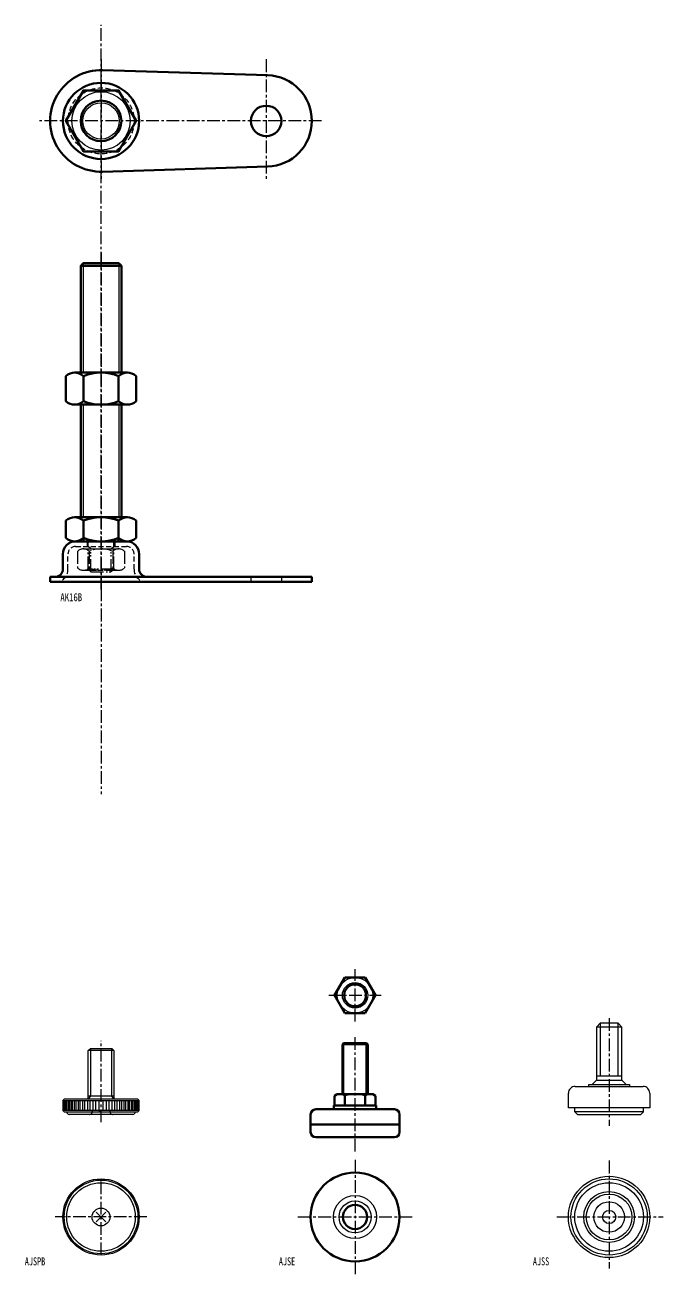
# Model space of a CAD drawing. Units: millimetres on the paper. Extents: x -645 to 466, y -571 to 602.
# Drawn here: x -104.4 to 146.7, y 107 to 598.8 of the extents above; entities that cross this region are included whole.
import ezdxf
from ezdxf.enums import TextEntityAlignment as Align

# ---------------------------------------------------------------- set-up
doc = ezdxf.new("R2010")
doc.units = ezdxf.units.MM
for name, pattern in [('CHAIN1', [8, 5, -1, 1, -1]), ('DASHED2', [3, 2, -1]), ('DOUBLE_CHAIN1', [8.8, 5, -1, 0.6, -0.6, 0.6, -1])]:
    doc.linetypes.add(name, pattern=pattern)
doc.layers.add('0-0', color=7, linetype='Continuous', lineweight=18)
doc.layers.add('0-1', color=4, linetype='Continuous', lineweight=18)
doc.layers.add('0-7', color=7, linetype='Continuous')
doc.styles.add('ＭＳ ゴシック', font='')
doc.styles.get('ＭＳ ゴシック').set_extended_font_data('MS Gothic')

msp = doc.modelspace()

# ---------------------------------------------------------------- linework, layer by layer
at = {"layer": '0-0', "color": 4, "linetype": 'CHAIN1'}
for p, q in [((-74.5, 585.276), (-74.5, 537.445)), ((-9.5, 585.276), (-9.5, 537.748)), ((12.245, 561.016), (-98.675, 561.016)), ((-74.5, 509.169), (-74.5, 375.498)), ((25.5, 206.428), (25.5, 227.098)), ((15.165, 216.763), (35.835, 216.763)), ((25.5, 155.306), (25.5, 201.247)), ((25.5, 151.965), (25.5, 107.035)), ((3.035, 129.5), (47.965, 129.5))]:
    msp.add_line(p, q, dxfattribs=at)
at = {"layer": '0-0', "lineweight": 40}
for p, q in [((-73.885, 581.007), (-8.946, 579.008)), ((-8.946, 543.025), (-73.885, 541.026)), ((-66.5, 504), (-82.5, 504)), ((-81.5, 505), (-67.803, 505)), ((-66.5, 504), (-67.5, 505)), ((-66.5, 504), (-66.5, 461.919)), ((-88.356, 460.558), (-88.356, 450.679)), ((-84.892, 461.919), (-64.108, 461.919)), ((-81.428, 460.558), (-81.428, 450.679)), ((-67.572, 460.558), (-67.572, 450.679)), ((-60.644, 460.558), (-60.644, 450.679)), ((-84.892, 449.319), (-64.108, 449.319)), ((-82.5, 449.319), (-82.5, 405)), ((-66.5, 449.319), (-66.5, 405)), ((-88.356, 403.64), (-88.356, 396.86)), ((-84.892, 405), (-64.108, 405)), ((-81.428, 403.64), (-81.428, 395.5)), ((-67.572, 403.64), (-67.572, 395.5)), ((-60.644, 403.64), (-60.644, 396.86)), ((-84.892, 395.5), (-64.108, 395.5)), ((-84.5, 395.5), (-64.5, 395.5)), ((-89.5, 384.5), (-89.5, 390.5)), ((-59.5, 384.5), (-59.5, 390.5)), ((-94.5, 381.5), (-94.5, 379.5)), ((8.5, 381.5), (-94.5, 381.5)), ((8.5, 379.5), (-94.5, 379.5)), ((8.5, 381.5), (8.5, 379.5)), ((21.459, 223.763), (29.541, 223.763)), ((33.583, 216.763), (29.541, 223.763)), ((29.541, 209.763), (33.583, 216.763)), ((21.459, 209.763), (29.541, 209.763)), ((21, 197.879), (20.5, 197.379)), ((20.5, 197.379), (20.5, 177.879)), ((30, 197.879), (21, 197.879)), ((30, 197.879), (30.5, 197.379)), ((30.5, 197.379), (30.5, 177.879)), ((18.5, 177.879), (17.417, 177.253)), ((17.417, 177.253), (17.417, 173.379)), ((21.459, 177.253), (21.459, 173.379)), ((29.541, 173.379), (29.541, 177.253)), ((33.583, 177.253), (33.583, 173.379)), ((33.85, 171.879), (33.85, 173.379)), ((8, 162.879), (8, 169.879)), ((41, 171.879), (10, 171.879)), ((43, 162.879), (43, 169.879)), ((8, 165.879), (43, 165.879)), ((41, 160.879), (10, 160.879))]:
    msp.add_line(p, q, dxfattribs=at)
at = {"layer": '0-0', "color": 4, "linetype": 'DASHED2'}
for p, q in [((-84.5, 393.5), (-64.5, 393.5)), ((-80, 395.5), (-80, 393.5)), ((-69, 395.5), (-69, 393.5)), ((-87.5, 384.5), (-87.5, 390.5)), ((-61.5, 384.5), (-61.5, 390.5)), ((-15.5, 381.5), (-15.5, 379.5)), ((-3.5, 381.5), (-3.5, 379.5))]:
    msp.add_line(p, q, dxfattribs=at)
at = {"layer": '0-0'}
for p, q in [((120.5, 204.285), (122.1, 205.885)), ((-79.5, 175.885), (-79.5, 195.085)), ((-69.5, 195.085), (-69.5, 175.885)), ((132.225, 181.629), (130.5, 183.354)), ((109.5, 172.452), (109.5, 178.285)), ((112.1, 180.885), (138.9, 180.885)), ((117.489, 180.885), (117.489, 181.629)), ((141.5, 178.285), (141.5, 172.452)), ((-89.5, 175.385), (-59.5, 175.385)), ((141.5, 172.452), (109.5, 172.452)), ((112, 170.885), (112, 172.452)), ((139, 170.885), (139, 172.452)), ((-89.5, 171.385), (-89, 170.885)), ((-59.5, 171.385), (-89.5, 171.385)), ((-62, 169.885), (-87, 169.885))]:
    msp.add_line(p, q, dxfattribs=at)
at = {"layer": '0-0', "color": 4}
for p, q in [((20.5, 197.379), (30.5, 197.379)), ((21.125, 177.879), (21.125, 197.879)), ((29.875, 177.879), (29.875, 197.879))]:
    msp.add_line(p, q, dxfattribs=at)
at = {"layer": '0-0', "lineweight": 40}
msp.add_lwpolyline([(-60.644, 561.016), (-67.572, 549.016), (-81.428, 549.016), (-88.356, 561.016), (-81.428, 573.016), (-67.572, 573.016)], close=True, dxfattribs=at)
for points in [[(-81.5, 505), (-82.5, 504), (-82.5, 461.919)], [(21.459, 209.763), (17.417, 216.763), (21.459, 223.763)], [(18.5, 177.879), (32.5, 177.879), (33.583, 177.253)], [(17.15, 171.879), (17.15, 173.379), (33.85, 173.379)]]:
    msp.add_lwpolyline(points, dxfattribs=at)
at = {"layer": '0-0'}
for points in [[(120.5, 204.285), (120.5, 183.354), (118.775, 181.629)], [(120.5, 183.354), (130.5, 183.354), (130.5, 204.285)], [(122.1, 205.885), (128.9, 205.885), (130.5, 204.285)], [(-79.5, 195.085), (-78.7, 195.885), (-70.3, 195.885), (-69.5, 195.085)], [(117.489, 181.629), (133.511, 181.629), (133.511, 180.885)], [(-60, 175.885), (-89, 175.885), (-89.5, 175.385)], [(-59.5, 171.385), (-59.5, 175.385), (-60, 175.885)], [(-89, 170.885), (-60, 170.885), (-59.5, 171.385)], [(112, 170.885), (113, 169.885), (138, 169.885), (139, 170.885)]]:
    msp.add_lwpolyline(points, dxfattribs=at)
at = {"layer": '0-0', "lineweight": 40}
for centre, radius in [((-74.5, 561.016), 15), ((-74.5, 561.016), 8), ((-9.5, 561.016), 6), ((25.5, 216.763), 4.3), ((25.5, 129.5), 17.5), ((25.5, 129.5), 4.75)]:
    msp.add_circle(centre, radius, dxfattribs=at)
at = {"layer": '0-0', "color": 4, "linetype": 'DASHED2'}
msp.add_circle((-74.5, 561.016), 13, dxfattribs=at)
at = {"layer": '0-0', "color": 4}
for centre, radius in [((-74.5, 561.016), 11.5), ((-74.5, 561.016), 7.15), ((25.5, 216.763), 7), ((25.5, 216.763), 5), ((25.5, 129.5), 8.5), ((25.5, 129.5), 6.3)]:
    msp.add_circle(centre, radius, dxfattribs=at)
at = {"layer": '0-0'}
for centre, radius in [((-74.5, 129.5), 15), ((-74.5, 129.5), 13.5), ((125.5, 129.5), 16), ((125.5, 129.5), 13.5), ((125.5, 129.5), 10), ((-74.5, 129.5), 3.5), ((125.5, 129.5), 6), ((125.5, 129.5), 2.6)]:
    msp.add_circle(centre, radius, dxfattribs=at)
at = {"layer": '0-0', "lineweight": 40}
for centre, radius, start, end in [((-74.5, 561.016), 20, 88.23677, 271.76323), ((-9.5, 561.016), 18, 271.76323, 88.23677), ((-74.5, 443.598), 18.321, 67.7807, 112.21931), ((-74.5, 467.64), 18.321, 247.78069, 292.21931), ((-74.5, 386.679), 18.321, 67.7807, 112.21931), ((-84.5, 390.5), 5, 90, 180), ((-74.5, 413.821), 18.321, 247.78069, 292.2193), ((-64.5, 390.5), 5, 0, 90), ((-92.5, 384.5), 3, 270, 0), ((-56.5, 384.5), 3, 180, 270), ((10, 169.879), 2, 90, 180), ((41, 169.879), 2, 0, 90), ((10, 162.879), 2, 180, 270), ((41, 162.879), 2, 270, 0)]:
    msp.add_arc(centre, radius, start, end, dxfattribs=at)
at = {"layer": '0-0', "color": 4, "linetype": 'DASHED2'}
for centre, radius, start, end in [((-84.5, 390.5), 3, 90, 180), ((-64.5, 390.5), 3, 0, 90), ((-92.5, 384.5), 5, 270, 0), ((-56.5, 384.5), 5, 180, 270)]:
    msp.add_arc(centre, radius, start, end, dxfattribs=at)
at = {"layer": '0-0'}
for centre, radius, start, end in [((112.1, 178.285), 2.6, 89.99996, 180.00004), ((138.9, 178.285), 2.6, 359.99996, 90.00004), ((-87, 170.885), 1, 180, 270), ((-62, 170.885), 1, 270, 0)]:
    msp.add_arc(centre, radius, start, end, dxfattribs=at)
at = {"layer": '0-0', "lineweight": 40}
for centre, major_axis, ratio, start_param, end_param in [((-84.892, 443.598), (0, -18.321), 0.5, 2.7537927, 3.5293929), ((-64.108, 443.598), (0, -18.321), 0.5, 2.7537927, 3.5293929), ((-84.892, 467.64), (0, 18.321), 0.5, 2.7537925, 3.5293926), ((-64.108, 467.64), (0, 18.321), 0.5, 2.7537925, 3.5293928), ((-84.892, 386.679), (0, -18.321), 0.5, 2.7537927, 3.5293929), ((-64.108, 386.679), (0, -18.321), 0.5, 2.7537927, 3.5293929), ((-84.892, 413.821), (0, 18.321), 0.5, 2.7537925, 3.5293926), ((-64.108, 413.821), (0, 18.321), 0.5, 2.7537925, 3.5293928), ((19.438, 177.253), (2.021, 0), 0.309401, 6.2831853, 7.8539816), ((25.5, 177.253), (4.041, 0), 0.154701, 6.2831853, 9.424778), ((31.562, 177.253), (-2.021, 0), 0.309401, 4.712389, 6.2831853)]:
    msp.add_ellipse(centre, major_axis=major_axis, ratio=ratio, start_param=start_param, end_param=end_param, dxfattribs=at)
at = {"layer": '0-1', "linetype": 'CHAIN1'}
for p, q in [((-74.5, 376.5), (-74.5, 598.793)), ((-74.5, 377.001), (-74.5, 296.001)), ((125.5, 207.795), (125.5, 165.367)), ((-74.5, 166.771), (-74.5, 198.891)), ((125.5, 151.667), (125.5, 109.235)), ((-74.5, 114.5), (-74.5, 144.5)), ((-56.5, 129.5), (-92.5, 129.5)), ((104.972, 129.5), (146.723, 129.5))]:
    msp.add_line(p, q, dxfattribs=at)
at = {"layer": '0-1'}
for p, q in [((-81.5, 505), (-81.5, 461.919)), ((-67.5, 505), (-67.5, 461.919)), ((-81.5, 449.319), (-81.5, 405)), ((-67.5, 449.319), (-67.5, 405)), ((130.5, 204.285), (120.5, 204.285)), ((122.1, 184.885), (122.1, 205.885)), ((128.9, 205.885), (128.9, 184.885)), ((-69.5, 195.085), (-79.5, 195.085)), ((130.5, 184.885), (120.5, 184.885)), ((-79.5, 177.16), (-69.5, 177.16)), ((-89.5, 175.385), (-89.5, 171.385)), ((-89.387, 171.385), (-89.387, 175.385)), ((-89.232, 171.385), (-89.232, 175.385)), ((-89.01, 175.385), (-89.01, 171.385)), ((-88.724, 171.385), (-88.724, 175.385)), ((-88.374, 175.385), (-88.374, 171.385)), ((-87.962, 171.385), (-87.962, 175.385)), ((-87.49, 175.385), (-87.49, 171.385)), ((-86.961, 171.385), (-86.961, 175.385)), ((-86.375, 175.385), (-86.375, 171.385)), ((-85.737, 171.385), (-85.737, 175.385)), ((-85.048, 175.385), (-85.048, 171.385)), ((-84.313, 171.385), (-84.313, 175.385)), ((-83.533, 175.385), (-83.533, 171.385)), ((-82.713, 171.385), (-82.713, 175.385)), ((-81.813, 175.385), (-81.813, 171.385)), ((-80.904, 171.385), (-80.904, 175.385)), ((-79.869, 175.385), (-79.869, 171.385)), ((-78.812, 171.385), (-78.812, 175.385)), ((-77.687, 175.385), (-77.687, 171.385)), ((-76.499, 171.385), (-76.499, 175.385)), ((-75.302, 175.385), (-75.302, 171.385)), ((-73.698, 171.385), (-73.698, 175.385)), ((-72.501, 175.385), (-72.501, 171.385)), ((-71.313, 171.385), (-71.313, 175.385)), ((-70.188, 175.385), (-70.188, 171.385)), ((-69.131, 175.385), (-69.131, 171.385)), ((-68.096, 171.385), (-68.096, 175.385)), ((-67.187, 175.385), (-67.187, 171.385)), ((-66.287, 171.385), (-66.287, 175.385)), ((-65.467, 175.385), (-65.467, 171.385)), ((-64.687, 171.385), (-64.687, 175.385)), ((-63.952, 175.385), (-63.952, 171.385)), ((-63.263, 171.385), (-63.263, 175.385)), ((-62.625, 175.385), (-62.625, 171.385)), ((-62.039, 171.385), (-62.039, 175.385)), ((-61.51, 175.385), (-61.51, 171.385)), ((-61.038, 171.385), (-61.038, 175.385)), ((-60.626, 175.385), (-60.626, 171.385)), ((-60.276, 171.385), (-60.276, 175.385)), ((-59.99, 175.385), (-59.99, 171.385)), ((-59.768, 171.385), (-59.768, 175.385)), ((-59.613, 175.385), (-59.613, 171.385)), ((139, 170.885), (112, 170.885)), ((-76.409, 127.591), (-72.591, 131.409)), ((-76.409, 131.409), (-72.591, 127.591))]:
    msp.add_line(p, q, dxfattribs=at)
at = {"layer": '0-1', "color": 5, "lineweight": 40}
msp.add_line((-67.803, 505), (-67.5, 505), dxfattribs=at)
at = {"layer": '0-1', "linetype": 'DOUBLE_CHAIN1'}
for p, q in [((-79.5, 384.5), (-79.5, 395.5)), ((-78.5, 392.5), (-79.5, 393.5)), ((-69.5, 384.5), (-69.5, 395.5)), ((-83.738, 391.596), (-83.738, 385.004)), ((-81.428, 392.5), (-67.572, 392.5)), ((-79.5, 392.5), (-69.5, 392.5)), ((-79.119, 391.596), (-79.119, 385.004)), ((-78.5, 383.5), (-78.5, 392.5)), ((-69.881, 391.596), (-69.881, 385.004)), ((-65.262, 391.596), (-65.262, 385.004)), ((-81.428, 384.1), (-67.572, 384.1)), ((-78.5, 383.5), (-79.5, 384.5)), ((-69.5, 384.5), (-79.5, 384.5)), ((-69.5, 384.5), (-70.5, 383.5)), ((-78.5, 383.5), (-70.5, 383.5))]:
    msp.add_line(p, q, dxfattribs=at)
at = {"layer": '0-1', "linetype": 'DASHED2'}
for p, q in [((-78, 171.385), (-78, 170.885)), ((-75.302, 171.385), (-74.5, 171.385)), ((-71, 171.385), (-71, 170.885))]:
    msp.add_line(p, q, dxfattribs=at)
at = {"layer": '0-1', "linetype": 'DOUBLE_CHAIN1'}
msp.add_lwpolyline([(-70.5, 383.5), (-70.5, 392.5), (-69.5, 393.5)], dxfattribs=at)
at = {"layer": '0-1'}
for points in [[(-78.7, 195.885), (-78.7, 177.16), (-79.5, 175.885)], [(-69.5, 175.885), (-70.3, 177.16), (-70.3, 195.885)]]:
    msp.add_lwpolyline(points, dxfattribs=at)
for centre, radius in [((-74.5, 129.5), 14.5), ((125.5, 129.5), 15), ((125.5, 129.5), 9)]:
    msp.add_circle(centre, radius, dxfattribs=at)
at = {"layer": '0-1', "linetype": 'DASHED2'}
for centre, start, end in [((-79, 170.885), 270, 0), ((-70, 170.885), 180, 270)]:
    msp.add_arc(centre, 1, start, end, dxfattribs=at)
at = {"layer": '0-1', "linetype": 'DOUBLE_CHAIN1'}
for centre, major_axis, ratio, start_param, end_param in [((-81.428, 388.048), (0, -4.452), 0.858918, 2.4931755, 3.7900101), ((-74.5, 378.721), (0, -13.779), 0.941176, 2.7774461, 3.5057395), ((-67.572, 388.048), (0, -4.452), 0.858918, 2.4931755, 3.7900101), ((-81.428, 388.552), (0, 4.452), 0.858918, 2.4931191, 3.7900098), ((-74.5, 397.879), (0, 13.779), 0.941176, 2.777446, 3.5057392), ((-67.572, 388.552), (0, 4.452), 0.858918, 2.4931191, 3.7900662)]:
    msp.add_ellipse(centre, major_axis=major_axis, ratio=ratio, start_param=start_param, end_param=end_param, dxfattribs=at)

# ---------------------------------------------------------------- texts
at = {"layer": '0-0', "style": 'ＭＳ ゴシック', "width": 0.75}
for s, p in [('AJSPB', (-104.5, 109.5)), ('AJSE', (-4.5, 109.5)), ('AJSS', (95.5, 109.5))]:
    msp.add_text(s, height=3.152, dxfattribs=at).set_placement(p, align=Align.BOTTOM_LEFT)
at = {"layer": '0-7', "style": 'ＭＳ ゴシック', "width": 0.8}
msp.add_text('AK16B', height=3.152, dxfattribs=at).set_placement((-90.504, 370.982), align=Align.BOTTOM_LEFT)

doc.saveas('drawing.dxf')
